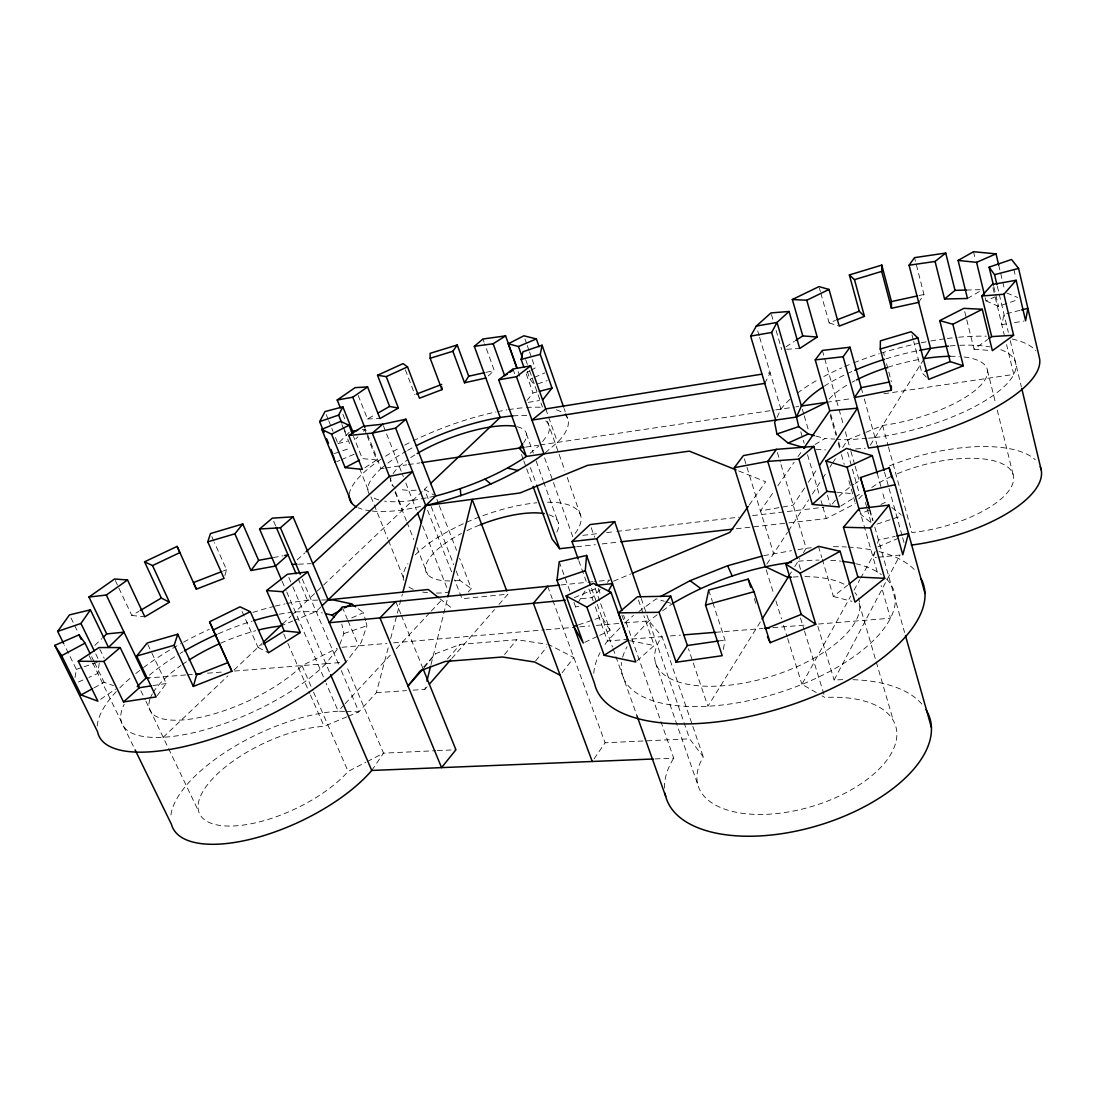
<?xml version="1.0" encoding="UTF-8"?>
<svg xmlns="http://www.w3.org/2000/svg" width="1096" height="1096" viewBox="0 0 1096 1096"><rect width="100%" height="100%" fill="white"/><g stroke="black" fill="none" stroke-linecap="round" stroke-linejoin="round"><path stroke-width="0.75" stroke-dasharray="5 3.75" d="M99.257 663.025L97.832 673.478L88.872 677.424M75.021 677.506L76.378 669.368L64.404 645.065M723.333 649.435L725.031 640.037L712.893 602.992M413.137 690.151L424.851 689.357L426.084 684.397M431.016 664.573L447.483 598.485M348.295 716.25L358.885 711.825L376.353 692.686L388.916 645.078M390.656 638.516L402.355 594.196M224.886 575.51L226.53 569.742L214.474 542.602M875.115 551.315L873.197 557.741L876.485 557.412M877.526 543.274L878.485 540.054L895.158 536.369M366.078 622.473L366.927 625.748L361.118 642.557L345.966 662.066M339.842 644.448L343.87 633.557L341.76 624.117M777.037 417.329L780.927 409.109A137.027 45.909 -15.3 0 1 792.161 397.382M764.775 383.381L770.159 372.818L765.131 373.626M842.783 679.657A137.754 70.541 -16.7 0 0 834.125 680.027L900.131 554.877M816.301 692.549L801.93 684.301L850.688 596.169M853.99 590.182L859.785 579.729M860.607 578.236L874.649 552.836M573.92 602.307L575.606 606.992L577.25 604.211M578.058 602.814L586.237 588.881M788.969 575.934L791.449 571.948M794.764 566.618L799.875 558.398M760.336 621.939L707.879 706.262L688.466 648.722M803.478 552.617L806.177 548.274L780.749 463.704M870.334 445.154L924.188 358.611M766.899 564.015L787.49 532.355M788.421 530.944L808.711 499.749M812.396 494.063L821.616 479.884M822.548 478.473L826.233 472.801M829.919 467.129L831.768 464.293M832.686 462.868L836.385 457.196M842.66 447.538L847.66 439.839L864.374 432.961M804.546 488.035L793.216 505.146L760.46 510.9L773.927 491.419M808.327 482.336L817.78 468.074M918.654 302.373L923.969 294.481L914.53 257.642M371.75 770.461L383.531 753.144L435.729 750.705M594.087 758.816L605.102 742.787L689.631 738.827L703.303 756.952A103.188 52.786 -16.7 0 0 764.09 814.41A103.188 52.786 -16.7 0 0 892.144 751.801A103.188 52.786 -16.7 0 0 824.918 697.494L822.041 695.85M777.776 485.857L794.134 462.197M797.998 456.635L802.806 449.675M749.226 505.023L765.679 481.747L737.608 470.513M542.616 441.524L547.74 434.646M157.18 695.604L166.236 683.52L150.673 650.531M562.125 672.752L573.811 657.518L548.712 644.53M234.53 671.04L325.868 663.683L337.705 648.805M535.739 660.806L546.726 647.037M527.039 400.424L533.012 392.998L537.752 391.765M424.166 667.67L435.55 653.696L460.252 644.421L516.86 639.694L547.041 644.284M504.557 654.518L516.86 639.694M424.851 689.357L427.098 686.781M451.799 658.477L494.474 609.609M498.968 604.458L507.955 594.169L462.033 598.731L454.648 579.784M447.456 659.011L460.252 644.421M423.673 667.026L435.55 653.696M468.211 591.95L471.294 588.566L459.608 558.261M344.021 704.933L338.198 711.194A117.806 48.567 -25.2 0 0 228.721 750.02A117.806 48.567 -25.2 0 0 170.743 816.958M345.172 703.687L391.697 653.654M396.341 648.654L430.07 612.39M431.235 611.143L442.866 598.635M620.103 627.775L607.485 641.009A171.812 75.994 -17.2 0 0 603.444 646.846M621.898 615.02L624.679 622.953L633.543 615.39M355.707 439.003L357.858 436.797M363.242 431.29L365.393 429.084L381.079 468.65L384.244 468.184M335.499 437.51L337.965 443.606L349.857 431.632M600.224 589.456L592.018 597.663L578.606 598.95M607.28 582.414L609.623 580.058L594.553 581.579M94.845 645.38L101.955 638.502M320.923 606.855L316.1 611.513L294.317 620.405M291.865 615.157L422.124 491.529M163.181 737.293L227.941 675.835M234.065 670.012L262.067 643.448M282.631 623.925L290.714 616.253M428.139 498.707L424.481 489.296L429.331 484.692M297.18 559.864L304.757 553M488.254 375.887L494.269 370.517L484.61 343.747M636.995 660.902L654.189 645.544L643.859 615.692M545.205 452.799L557.535 442.373A116.245 34.99 -20.4 0 0 564.741 414.411M530.094 453.292L538.794 446.017M822.288 559.248L833.357 596.471L847.578 585.209M657.175 614.801L648.928 620.87L631.954 639.05L662.025 636.625A106.476 46.977 -17.2 0 0 746.924 682.479A106.476 46.977 -17.2 0 0 858.195 597.937M662.683 610.76L672.3 603.691M638.9 611.486L656.299 598.827L664.299 601.252M966.754 319.799L974.056 349.24L987.592 339.527M100.613 699.33L115.518 689.11M364.982 467.691L376.709 459.964L366.982 435.441M785.914 346.843L794.34 341.377M242.106 611.5L258.094 647.462L262.218 644.845M840.755 506.092L853.743 497.899M855.181 496.995L859.511 494.255L846.975 450.086M815.027 444.51L824.932 438.537L834.673 439.099M118.889 588.127L131.821 615.486L138.85 611.335M967.467 298.482L981.317 290.413M358.214 395.464L367.503 418.987L374.873 414.795M94.037 687.85L104.12 682.315L113.532 685.603M526.765 372.462L529.574 370.996M530.971 370.256L535.177 368.05L529.519 351.926M346.788 716.88L324.115 726.347A88.269 36.36 -25.2 0 0 211.186 780.297A88.269 36.36 -25.2 0 0 235.462 825.863A88.269 36.36 -25.2 0 0 348.117 771.42L365.831 762.282M367.297 761.528L383.531 753.144L346.72 666.464M788.928 522.819L826.288 518.6L855.414 503.598M149.919 699.275A90.612 32.031 -24.2 0 0 201.965 716.99A90.612 32.031 -24.2 0 0 302.017 665.615L337.157 648.311M584.743 642.311L598.197 636.036M599.704 635.351L610.171 630.474L600.129 602.211M869.197 509.914L860.401 514.01L871.457 523.162M880.937 504.448L885.335 502.393L882.184 491.118M351.734 617.925L363.516 612.637L365.639 620.829M985.153 297.701L985.934 300.907L994.812 296.975M78.405 682.027L87.379 678.082M336.719 461.676L339.842 460.347M341.404 459.676L353.885 454.361L355.145 457.498M527.258 371.448L530.012 379.243L532.985 377.983M534.464 377.339L544.822 372.928M877.965 546.863L901.104 537.109M574.373 597.635L597.882 587.771M613.555 581.195L630.789 573.962M865.881 432.345L882.595 425.467A84.995 28.428 -15.3 0 0 977.153 388.696A84.995 28.428 -15.3 0 0 960.74 356.652M280.316 626.117L292.769 621.035M223.379 570.961L226.53 569.742M820.836 293.207L829.138 322.895L835.481 320.443M334.417 453.566L350.131 448.182M537.794 383.874L547.301 380.613M985.934 300.907L998.497 306.277L1017.554 299.783M76.378 669.368L82.529 667.286M84.077 666.752L97.914 662.053M343.87 633.557L366.927 625.748M578.441 624.871L601.786 616.993L610.171 630.474M877.06 524.135L902.268 515.627M763.707 555.645L791.545 550.685M337.965 443.606L347.638 441.099M1019.924 310.346L1004.032 314.36L1001.813 324.69L1008.156 323.649M486.281 372.298L494.269 370.517M575.606 606.992L578.811 606.294M919.078 295.55L923.969 294.481M412.671 500.502L435.591 496.05M372.188 511.065A116.245 34.99 -20.4 0 0 402.684 509.983L425.769 505.544M273.329 557.604L283.138 555.782M798.052 549.617L806.177 548.274A171.812 75.994 -17.2 0 1 811.355 547.781M1014.512 322.608L1024.02 321.046M362.297 429.591L365.393 429.084M528.245 402.369L539.424 400.533M152.837 685.617L166.236 683.52M385.819 467.937L406.685 464.841M408.342 464.594L420.015 462.855M525.601 447.127L538.437 445.223M540.04 444.976L774.16 410.11M775.845 409.863L794.545 407.082M795.915 406.876L798.669 406.465M826.507 402.328L851.839 398.547M883.924 393.765L1013.759 374.435L1006.594 344.582M718.483 640.996L725.031 640.037M582.853 535.355L598.142 533.574M606.622 532.588L615.116 531.601M616.815 531.396L739.033 517.161M752.61 515.572L823.918 507.27M576.633 546.794L595.32 544.685M602.101 543.917L619.089 541.999M736.279 528.765L787.229 523.011M561.07 584.949L586.182 582.414M587.853 582.25L592.881 581.743M878.129 557.248L899.501 555.124M342.007 647.27L386.902 643.407M393.56 642.831L544.383 629.858M546.082 629.721L573.071 627.392M579.729 626.83L589.716 625.967M596.375 625.391L619.692 623.391M624.679 622.953L648.928 620.87L662.025 636.625L692.302 724.867M866.963 438.304L847.66 439.839L836.303 439.195M868.566 438.167L875.005 437.66M185.662 674.972L149.193 677.903M187.348 674.835L194.088 674.3M207.569 673.204L222.735 671.985M325.868 663.683L342.623 662.34M628.693 639.311L607.485 641.009L593.731 602.485M670.41 635.954L680.465 635.132M715.674 632.296L762.679 628.515M772.831 627.693L806.67 624.98M818.52 624.021L890.432 618.24L881.115 585.538M855.592 448.99L865.319 448.25M376.353 692.686L406.452 690.617M786.613 349.281L799.71 348.473M437.4 750.623L455.922 749.76M298.496 564.18L311.237 563.659M655.066 758.925L673.739 758.158L623.624 615.308M367.503 418.987L379.97 418.549M966.412 290.056L981.071 289.645M286.645 603.567A146.124 51.745 -24.3 0 1 307.469 600.348L320.196 600.06M321.786 600.019L328.142 599.868M295.331 611.869L316.1 611.513L322.402 612.938M344.569 711.386L338.198 711.194L326.142 683.26M346.158 711.441L358.885 711.825L340.842 669.505M816.013 449.292L825.685 449.922M974.056 349.24L989.03 350.405M836.7 492.241L851.359 493.543M376.709 459.964L362.338 458.608L353.446 436.372M131.821 615.486L144.823 616.801M629.542 640.639L654.189 645.544M833.357 596.471L851.921 601.348M815.876 436.044L824.932 438.537M665.902 601.745L670.711 603.197M829.138 322.895L837.782 325.649M1006.745 293.016L1017.622 297.441M258.094 647.462L268.52 652.791M424.481 489.296L434.208 495.2M456.169 570.961L459.827 580.387L471.294 588.566M358.241 608.746L363.516 612.637M891.843 507.489L900.967 514.613M439.866 598.704L451.497 607.938M926.394 377.147L921.859 372.695L913.722 341.555M530.012 379.243L534.615 384.956L529.053 369.16M70.939 617.87L78.227 632.83M89.132 655.655L92.037 661.6M92.763 663.08L135.192 750.048M95.749 653.915L97.969 658.477M91.639 656.71L93.831 661.231M94.571 662.738L104.12 682.315M99.75 649.092L104.189 658.244M140.863 690.713L145.193 699.728M145.905 701.235L198.787 811.725M147.837 644.53L149.96 649.024M115.299 580.524L118.176 586.607M211.802 536.574L213.802 541.095M283.741 633.954L287.166 641.777M287.851 643.338L309.743 693.453M310.428 695.028L324.115 726.347M302.017 665.615L312.867 690.507M313.538 692.069L348.117 771.42M282.138 581.318L286.097 590.484M286.755 592.004L325.471 681.698M288.796 577.373L292.166 585.223M292.838 586.785L329.923 673.108M273.644 521.203L275.603 525.792M298.126 578.483L307.469 600.348M302.222 578.948L340.171 667.944M342.253 606.979L347.473 619.418M348.117 620.966L358.556 645.845M395.793 601.581L400.752 613.787M401.369 615.322L423.138 668.944M326.252 414.63L328.101 419.206M328.718 420.727L331.184 426.824M331.8 428.358L333.033 431.399M342.897 414.22L345.418 420.549M343.623 427.495L346.733 435.235M341.911 424.549L343.802 429.262M344.432 430.824L350.734 446.51M359.57 468.513L368.407 490.529M370.928 496.817L387.861 538.985M388.491 540.547L404.164 579.592M364.557 429.303L366.379 433.906M389.395 476.363L393.012 485.542M395.437 491.652L402.684 509.983M395.026 491.994L406.328 520.6M406.959 522.189L413.863 539.657M417.001 547.603L427.687 574.619M383.395 425.782L403.328 476.65M405.821 483.007L416.398 509.996M422.604 525.847L448.675 592.374A94.201 33.195 -20.6 0 1 435.359 593.073M427.604 510.284L451.579 571.879M431.194 506.571L453.73 564.673M436.825 499.242L438.674 504.023M439.291 505.626L456.525 550.288M405.383 369.845L414.877 394.697M547.671 586.292L552.233 598.731M552.809 600.279L605.102 742.787M521.49 454.456L523.217 459.238M523.792 460.841L526.107 467.211M526.683 468.814L532.437 484.747M559.234 561.714L569.961 591.374M530.382 467.554L536.122 483.473M482.898 339.02L484.035 342.171M526.409 433.893L533.286 453.059M536.15 461.032L543.027 480.199M543.602 481.802L558.494 523.326M591.539 588.251L596.662 602.622M597.224 604.225L612.5 647.092M613.061 648.668L615.322 655.011M615.884 656.6L637.023 715.894M512.955 368.996L515.147 375.161M544.616 457.827L572.674 536.547A94.201 33.195 -20.6 0 0 545.287 502.256M578.784 560.645L586.168 581.318M588.908 588.99L593.155 600.882M598.293 588.429L601.088 596.279M518.107 371.517L519.751 376.147M595.101 588.072L599.567 600.635M525.71 359.694L528.491 367.585M535.177 386.532L542.438 407.123M547.466 421.371L564.947 470.938M567.207 477.349L580.757 515.764M526.231 373.832L533.012 392.998M524.984 339.034L526.683 343.87M527.258 345.487L528.957 350.323M591.237 527.71L594.58 537.232M545.753 408.918L557.535 442.373M655.49 662.806L698.111 785.654M564.125 408.575L565.221 411.754M565.769 413.329L567.975 419.686M641.201 598.457L689.631 738.827M638.434 599.978L643.325 614.116M692.85 726.47L703.303 756.952M708.674 590.1L712.359 601.375M754.322 598.594L756.377 605.074M766.241 569.879L773.886 594.402M775.927 600.937L781.53 618.925M783.572 625.46L787.147 636.899M787.654 638.53L801.93 684.301M744.376 458.868L773.653 553.631M800.491 618.007L803.985 629.364M804.478 630.981L824.918 697.494M800.546 569.413L798.08 561.289A142.151 62.787 -17.2 0 1 818.972 560.097M817.835 626.35L834.125 680.027M777.393 452.538L780.27 462.101M818.438 546.301L821.808 557.631M757.72 330.924L759.158 335.76M759.638 337.363L780.927 409.109M800.806 431.797L804.163 443.264M807.533 454.73L819.068 494.036M821 500.584L822.438 505.489M822.918 507.133L826.288 518.6M859.154 603.321L875.773 660.34M876.252 661.97L893.363 720.62M802.354 409.288L803.779 414.151M804.245 415.768L808.971 431.961M827.398 495.132L830.234 504.859M771.447 314.511L773.31 320.895M776.105 330.458L781.695 349.583M859.182 508.571L878.321 575.729M830.686 414L836.782 435.345M838.646 441.907L840.988 450.114M830.234 415.384L835.837 434.989M838.166 443.154L840.961 452.963M841.427 454.593L844.221 464.389M848.893 480.733L854.948 501.968M869.813 509.38L873.005 520.682M874.827 527.135L904.57 632.461M869.745 510.421L872.526 520.271M822.356 350.419L843.523 425.207M845.359 431.714L850.469 449.716M850.934 451.374L854.661 464.54M855.127 466.184L858.853 479.363M865.374 502.406L866.772 507.352M867.237 508.996L872.361 527.108M819.452 288.262L820.37 291.563M877.252 473.376L881.746 489.501M861.182 387.655L862.525 392.491M864.306 398.944L876.814 444.209M884.513 472.075L888.596 486.83M889.048 488.46L902.186 535.999M902.638 537.643L904.912 545.835M882.595 425.467L888.007 445.236M888.459 446.88L911.913 532.546A82.912 32.387 -14.5 0 0 1013.142 474.595A82.912 32.387 -14.5 0 0 894.774 474.842M883.472 352.254L884.349 355.515M886.541 363.666L891.377 381.614M912.009 334.992L913.297 339.911M964.727 311.62L966.357 318.169M987.496 370.407L995.634 403.465M997.25 410.082L1013.512 476.198M973.522 251.724L975.509 259.958M993.812 286.714L998.497 306.277M992.949 287.7L994.867 295.742M995.264 297.359L1004.196 334.636M997.319 286.248L998.894 292.865M999.292 294.509L1008.334 332.376M1010.293 340.568L1021.335 386.778M998.703 265.081L1004.429 289.166M1013.841 269.287L1015.759 277.452M370.544 510.873A116.245 34.99 -20.4 0 1 358.296 507.791M349.24 494.433A116.245 34.99 -20.4 0 1 382.888 457.936M385.545 456.224A116.245 34.99 -20.4 0 1 400.054 447.648M404.684 445.154A116.245 34.99 -20.4 0 1 411.726 441.551M413.178 440.839A116.245 34.99 -20.4 0 1 495.954 411.986M497.543 411.658A116.245 34.99 -20.4 0 1 506.886 409.904M508.393 409.644A116.245 34.99 -20.4 0 1 524.916 407.616M526.464 407.507A116.245 34.99 -20.4 0 1 543.191 407.424M556.371 409.808A116.245 34.99 -20.4 0 1 561.947 412.302M517.285 426.741A72.144 21.687 -20.4 0 1 523.669 442.798M416.055 490.172A72.144 21.687 -20.4 0 1 399.136 489.076M395.944 487.953A72.144 21.687 -20.4 0 1 390.998 477.774M393.108 473.568A72.144 21.687 -20.4 0 1 407.698 459.704M410.671 457.649A72.144 21.687 -20.4 0 1 415.809 454.374M381.107 468.65A96.243 28.907 -20.4 0 1 406.191 451.168M407.644 450.36A96.243 28.907 -20.4 0 1 413.535 447.141M545.781 420.946A96.243 28.921 -20.4 0 1 547.753 434.646M412.63 500.447A96.243 28.921 -20.4 0 1 384.586 501.119M378.86 499.927A96.243 28.921 -20.4 0 1 371.27 496.159M369.297 493.94A96.243 28.921 -20.4 0 1 381.079 468.609M512.996 415.905A96.243 28.921 -20.4 0 1 527.806 415.658M875.046 437.592A113.422 37.908 -15.3 0 0 1013.745 374.435A113.422 38.018 -15.4 0 0 999.264 349.186M797.381 393.163A137.027 45.909 -15.3 0 1 818.342 379.517M823.85 376.517A137.027 45.909 -15.3 0 1 841.714 367.872M844.673 366.571A137.027 45.909 -15.3 0 1 852.318 363.393M853.88 362.762A137.027 45.909 -15.3 0 1 879.293 353.707M880.883 353.2A137.027 45.909 -15.3 0 1 919.585 343.13M921.215 342.801A137.027 45.909 -15.3 0 1 929.298 341.253M930.901 340.966A137.027 45.909 -15.3 0 1 945.615 338.678M947.273 338.459A137.027 45.909 -15.3 0 1 957.068 337.363M958.671 337.212A137.027 45.909 -15.3 0 1 986.441 336.198M1012.252 339.048A137.027 45.909 -15.3 0 1 1035.871 350.816M829.124 399.054A84.995 28.428 -15.3 0 1 847.92 384.573M852.085 382.216A84.995 28.428 -15.3 0 1 855.017 380.668M887.924 367.256A84.995 28.428 -15.3 0 1 921.092 359.118M950.163 356.296A84.995 28.428 -15.3 0 1 959.329 356.543M824.302 386.162A113.422 38.018 -15.4 0 1 851.825 371.558M886.048 358.803A113.422 38.018 -15.4 0 1 917.859 350.665M950.109 345.925A113.422 38.018 -15.4 0 1 956.301 345.473M959.754 345.309A113.422 38.018 -15.4 0 1 989.839 346.857M325.882 663.683A120.93 42.785 -24.2 0 1 187.32 734.032A120.93 42.785 -24.2 0 1 124.204 704.303M149.44 675.136A120.93 42.785 -24.2 0 1 178.675 654.312M180.114 653.435A120.93 42.785 -24.2 0 1 183.018 651.709M218.378 633.721A120.93 42.785 -24.2 0 1 252.162 621.117M279.302 614.24A120.93 42.785 -24.2 0 1 292.248 612.212M150.385 697.988A90.612 32.031 -24.2 0 1 152.317 693.946M153.125 692.562A90.612 32.031 -24.2 0 1 180.922 665.491M182.306 664.519A90.612 32.031 -24.2 0 1 187.635 660.943M220.693 643.174A90.612 32.031 -24.2 0 1 255.711 630.721M97.243 725.977A146.124 51.745 -24.3 0 1 118.601 689.11M119.779 687.904A146.124 51.745 -24.3 0 1 130.958 677.561M135.794 673.547A146.124 51.745 -24.3 0 1 142.22 668.533M143.549 667.533A146.124 51.745 -24.3 0 1 180.621 643.763M183.58 642.133A146.124 51.745 -24.3 0 1 209.213 629.351M252.875 612.431A146.124 51.745 -24.3 0 1 273.603 606.513M275.151 606.129A146.124 51.745 -24.3 0 1 284.974 603.91M886.486 578.962A142.151 62.787 -17.2 0 1 778.324 692.878A142.151 62.787 -17.2 0 1 621.542 662.464M622.651 657.23A142.151 62.787 -17.2 0 1 627.035 646.736M830.672 560.33A142.151 62.787 -17.2 0 1 841.207 561.193M855.729 563.7A142.151 62.787 -17.2 0 1 881.348 574.564M793.189 577.03A106.476 46.977 -17.2 0 1 798.299 576.756M804.957 576.633A106.476 46.977 -17.2 0 1 846.989 585.826M854.935 592.58A106.476 46.977 -17.2 0 1 856.771 595.183M593.785 673.3A171.812 75.994 -17.2 0 1 600.046 652.709M833.398 546.712A171.812 75.994 -17.2 0 1 846.537 546.986M848.249 547.082A171.812 75.994 -17.2 0 1 874.074 550.411M878.937 551.535A171.812 75.994 -17.2 0 1 916.626 572.112M549 514.778A70.61 24.866 -20.6 0 1 556.234 533.218M459.827 580.387A70.61 24.866 -20.6 0 1 451.456 580.935M449.894 580.949A70.61 24.866 -20.6 0 1 461.402 533.437M466.992 530.601A70.61 24.866 -20.6 0 1 480.158 524.833M832.385 503.982A110.641 43.237 -14.5 0 1 837.714 497.653M838.974 496.392A110.641 43.237 -14.5 0 1 853.921 484.35M855.318 483.418A110.641 43.237 -14.5 0 1 858.168 481.596M889.555 465.869A110.641 43.237 -14.5 0 1 1035.295 459.786M858.853 498.844A82.912 32.387 -14.5 0 1 863.484 494.077M871.772 487.487A82.912 32.387 -14.5 0 1 891.856 476.157M664.505 788.161A137.754 70.541 -16.7 0 1 673.739 758.158M853.003 679.698A137.754 70.541 -16.7 0 1 922.311 704.564M427.577 592.703A94.201 33.195 -20.6 0 1 420.7 591.689M413.302 589.401A94.201 33.195 -20.6 0 1 406.945 585.264M403.876 580.428A94.201 33.195 -20.6 0 1 407.959 563.618M415.274 554.877A94.201 33.195 -20.6 0 1 463.677 523.573M466.677 522.217A94.201 33.195 -20.6 0 1 536.766 502.79"/><path stroke-width="1.5" d="M889.692 381.942L861.182 387.655L854.51 397.547L891.363 390.245L891.363 385.929M918.654 302.373L891.432 308.277L891.432 301.592L881.801 265.095L849.373 274.932L859.25 311.25L864.443 316.347L839.221 326.115L829.042 289.44L818.986 286.618L792.34 299.509L802.779 335.91L817.205 337.034L806.779 300.249L792.34 299.509M891.363 390.245L880.252 349.035L880.403 340.842L911.146 331.718L917.873 337.897L928.668 379.367L963.288 365.79L952.862 324.279L939.765 320.594L950.177 361.598L963.288 365.79M891.432 308.277L881.677 271.411L881.801 265.095M590.402 585.059L585.278 570.687L586.593 555.425L559.234 561.714L556.974 580.277L594.484 683.301A171.812 75.994 -17.2 0 0 785.284 706.852A171.812 75.994 -17.2 0 0 921.12 578.784M764.775 383.381L531.957 420.111L545.753 408.918L542.63 400.013L552 388.066L540.246 354.378L542.095 345.226L522.929 351.802L521.134 359.447L523.97 367.434M676.109 662.244L687.384 645.517L670.711 596.114L659.052 612.308L676.109 662.244L722.209 655.696L705.523 605.102L708.674 590.1L748.143 579.14L754.021 591.703L770.173 642.681L815.767 624.295L800.244 573.194L785.791 564.111L818.438 546.301L840.125 551.288L855.017 602.17L884.691 578.318L870.402 527.93L888.993 505.133L902.789 554.795L908.516 533.423L896.829 535.999M426.906 681.096L430.605 666.217M447.894 596.827L472.171 499.351L506.763 591.004M402.794 592.552L425.769 505.544L395.629 428.125L405.945 419.206L435.591 496.05L322.128 605.691M300.29 632.543L284.248 630.912L266.629 590.525L282.645 591.744L300.29 632.543L268.52 652.791L250.313 611.678L240.01 606.814L209.583 621.788L231.873 671.286L193.334 686.439L196.609 674.903L177.758 634.2L147.138 643.023L136.699 656.025L156.166 696.946L123.506 701.947L103.873 661.45L78.282 661.258L97.9 701.18L81.09 694.96L61.65 655.668L54.8 645.38L78.994 634.858L85.022 643.16L90.173 653.696M193.334 686.439L174.168 645.27L177.758 634.2M63.65 643.544L57.663 631.392L69.473 614.883L90.393 609.856L108.504 647.421L124.04 632.187L106.709 633.913L88.968 597.032L114.573 579.003L127.533 579.976L144.823 616.801L169.442 602.184L161.345 598.046L144.562 561.81L177.127 546.397L196.362 589.155L224.064 578.4L207.774 541.835L210.459 533.56L242.778 523.957L258.615 560.33L250.957 570.537L234.873 533.807L242.778 523.957M814.355 435.633L808.314 433.975L798.724 426.604L796.477 417.055L801.409 406.054A113.422 37.963 -15.3 0 1 822.918 387.066M324.046 432.454L319.648 421.618L338.637 415.096L342.856 406.835L353.255 432.879M319.648 421.618L325.019 411.575L342.856 406.835M435.591 496.05C467.636 487.597 498.831 475.048 526.368 456.416L796.477 417.055L771.639 332.458L777.023 322.43L789.052 311.47L799.71 348.473L817.205 337.034M608.444 590.881L612.513 583.647L596.087 585.278M804.902 447.908L788.134 443.072L776.941 434.002L774.639 422.398L775.735 420.083L750.637 336.102L756.295 326.087L770.981 312.922L789.052 311.47M788.969 575.934L762.117 619.103M468.704 376.216L457.238 344.98L452.881 351.268L464.512 382.778L468.704 376.216L484.679 372.654M819.671 465.211L857.469 408.164L829.754 410.726L803.765 448.291M57.663 631.392L80.953 623.46L90.393 609.856M748.267 506.379L729.868 532.382L632.365 573.304M813.807 446.415L798.929 459.087L812.342 504.393L826.918 491.378L813.807 446.415L776.434 449.346L767.762 461.389L734.334 467.65L765.213 566.605L788.038 577.441A106.476 46.977 -17.2 0 1 791.476 577.154M829.754 410.726L815.246 359.885L843.139 356.748L850.003 347.226L861.182 387.655M950.163 356.296A84.995 28.428 -15.3 0 0 924.188 358.611L930.531 348.418L909.077 265.218L914.53 257.642L945.725 253.066L955.013 290.372L944.533 299.002L935.08 261.464L945.725 253.066M734.334 467.65L743.376 455.607L776.434 449.346M815.246 359.885L822.356 350.419L850.003 347.226M848.866 584.195L857.908 577.03L843.468 527.258L859.182 508.571L888.993 505.133M547.671 586.292L533.382 603.266L592.237 761.473M429.344 684.205L450.675 659.765M988.948 338.554L991.661 336.609L981.797 296.002L1003.854 294.235L1016.129 280.275L1025.609 320.786L1027.87 308.346L1021.513 309.949M981.797 296.002L992.168 284.494L1016.129 280.275M395.793 601.581L379.97 617.897L441.551 767.611L455.922 749.76L423.138 668.944L407.972 685.973L420.426 670.67L445.319 661.45L502.502 656.997L534.738 662.053L560.179 675.287M103.147 637.351L106.709 633.913M578.222 559.056L571.975 541.547L596.745 538.711L614.678 521.6L640.639 596.854M263.273 642.297L282.631 623.925M430.536 483.555L500.173 417.453L474.321 346.322L482.898 339.02L505.599 335.869L516.901 367.708M571.975 541.547L590.128 524.546L614.678 521.6M312.826 563.591L412.589 471.691L389.395 476.363L306.017 551.85M123.506 701.947L139.425 687.713L151.152 685.877M281.48 579.784L259.56 529.012L280.398 527.779L293.07 516.819L328.142 599.868L332.485 599.772L351.652 603.882L355.597 606.8M259.56 529.012L272.342 518.148L293.07 516.819M405.945 419.206L382.778 424.193L372.298 433.112L348.775 435.496L362.379 469.403L345.13 467.622L331.581 434.167L321.758 429.372L340.651 421.412L349.008 425.262L352.186 433.194M103.873 661.45L120.19 647.572L139.425 687.713M604.17 655.271L627.898 640.311L611.034 592.374L593.429 583.36L566.125 595.868L586.881 607.143L604.17 655.271L635.762 661.998L618.5 612.897L637.338 596.827L670.711 596.114M282.645 591.744L307.702 571.907L345.966 662.066A146.124 51.745 -24.3 0 1 199.404 742.718A146.124 51.745 -24.3 0 1 97.585 731.758L54.8 645.38M266.629 590.525L287.453 574.236L307.702 571.907M522.737 444.086A72.144 21.687 -20.4 0 1 519.189 448.086L526.368 456.416L498.721 379.791L516.49 376.723L530.615 365.872L542.63 400.013M498.721 379.791L512.955 368.996L530.615 365.872M1003.854 294.235L1013.608 335.253L992.36 350.665L982.276 309.291L963.918 308.346L939.765 320.594M88.968 597.032L106.339 595.032L127.533 579.976M340.363 407.89L337.198 399.985L352.775 397.232L367.585 386.943L379.97 418.549L398.382 408.055L386.23 376.627L377.531 375.27L389.628 406.438L398.382 408.055M337.198 399.985L355.118 387.628L367.585 386.943M78.282 661.258L99.01 647.558L120.19 647.572M507.38 373.969L504.667 375.764L493.173 343.76L505.599 335.869M510.106 372.188L512.832 370.393M795.751 340.459L802.779 335.91M348.775 435.496L363.338 426.248L382.778 424.193M263.602 643.982L284.248 630.912M736.06 469.883L689.274 451.141L587.607 465.348L520.079 492.953L425.769 505.544C467.677 495.474 508.887 479.226 543.972 453.84L516.49 376.723M586.881 607.143L611.034 592.374M812.342 504.393L839.303 506.996L825.987 460.991L846.509 448.456L872.32 455.635L877.252 473.376M140.261 610.513L161.345 598.046M377.832 413.124L389.628 406.438M325.553 613.664L331.855 615.089L341.747 609.486M344.582 607.883L351.652 603.882M944.533 299.002L967.467 298.482L958.096 260.451L973.522 251.724L996.031 253.847L998.703 265.081M81.09 694.96L92.598 688.644M800.244 573.194L840.125 551.288M672.3 603.691C708.715 582.017 749.431 567.618 791.504 562.344M660.628 596.512L690.069 580.688L727.607 565.741L762.063 556.11M61.65 655.668L85.022 643.16M345.13 467.622L359.474 460.101M331.581 434.167L349.008 425.262M517.011 368.434L508.243 343.788L523.861 335.801L536.382 338.938L539.095 346.733M952.862 324.279L982.276 309.291M231.873 671.286L213.145 630.049L250.313 611.678M796.477 417.055L826.507 402.328L801.409 406.054L777.023 322.43L756.295 326.087M806.779 300.249L829.042 289.44M144.562 561.81L152.536 565.577L179.799 552.631L177.127 546.397M386.23 376.627L407.52 366.872L419.453 398.232L441.935 389.642L441.839 387.039M825.987 460.991L847.057 467.211L872.32 455.635M377.531 375.27L403.013 363.625L407.52 366.872M788.134 443.072L808.314 433.975M958.096 260.451L976.577 262.341L996.031 253.847M508.243 343.788L518.449 346.5L536.382 338.938M765.638 628.775L801.231 614.431L815.767 624.295M925.01 371.462L950.177 361.598M196.609 674.903L228.091 662.546M221.803 571.564L193.513 582.538L196.362 589.155M837.056 319.827L859.25 311.25M416.453 394.094L441.729 384.436M993.414 285.083L989.113 267.15L1011.553 259.478L1018.581 268.438L1039.392 357.734A137.027 45.909 -15.3 0 1 868.566 448.004L843.139 356.748M776.941 434.002L798.724 426.604M556.974 580.277L585.278 570.687M869.279 508.777L860.456 477.568L889.13 467.869L895.117 484.665L924.997 593.429M576.893 625.391L573.783 626.433L583.25 643.01L566.125 595.868M457.238 344.98L430.098 353.337L430.18 358.255L441.935 389.642M430.18 358.255L452.881 351.268M849.373 274.932L854.496 279.644L881.677 271.411M207.774 541.835L234.873 533.807M880.252 349.035L917.873 337.897M136.699 656.025L174.168 645.27M705.523 605.102L754.021 591.703M521.134 359.447L540.246 354.378M539.342 391.354L552 388.066M989.113 267.15L994.552 274.671L1018.581 268.438M860.456 477.568L864.785 491.611L895.117 484.665M464.512 382.778L485.843 378.038M891.432 301.592L917.462 295.906M395.629 428.125L372.298 433.112L389.395 476.363M258.615 560.33L271.685 557.905M284.768 555.466L288.029 554.864L275.548 566.029L250.957 570.537M750.637 336.102L771.639 332.458M351.405 431.372L357.625 430.358M545.753 408.918L761.775 374.174M421.686 462.608L523.998 447.374M687.384 645.517L718.483 640.996M909.077 265.218L935.08 261.464M474.321 346.322L493.173 343.76M533.026 486.336L552.042 538.944L559.645 548.712L574.934 546.986M620.788 541.808L732.882 529.149M328.142 599.868L428.235 589.484L438.578 597.69M559.398 585.113L342.253 606.979L329.266 622.734L565.207 600.224M195.773 674.163L200.828 673.752M683.822 634.872L715.674 632.296M764.378 628.378L769.447 627.967M149.193 677.903L145.946 678.164L106.339 595.032M798.929 459.087L767.762 461.389L797.08 558.015M991.661 336.609L1013.608 335.253M292.125 564.44L296.906 564.235M135.192 750.048L171.469 824.398A117.806 48.567 -25.2 0 0 255.93 837.865A117.806 48.567 -25.2 0 0 371.75 770.461L653.367 758.994M955.013 290.372L966.412 290.056M618.5 612.897L659.052 612.308M843.468 527.258L870.402 527.93M857.908 577.03L884.691 578.318M826.918 491.378L835.07 492.104M507.571 468.129L518.353 470.54M690.069 580.688L700.577 588.401M331.855 615.089L334.253 616.952M484.994 479.199L490.871 484.076M78.994 634.858L81.159 639.324M80.953 623.46L94.27 650.86M152.536 565.577L169.442 602.184M767.46 636.776L770.173 642.681M727.607 565.741L732.114 575.825M330.595 674.67L371.75 770.461M209.583 621.788L213.145 630.049M276.261 527.327L296.126 573.797M280.398 527.779L300.236 574.304M326.553 438.633L328.444 443.277M330.965 449.456L332.841 454.1M321.758 429.372L351.802 503.256M338.637 415.096L341.747 422.851M352.775 397.232L364.804 427.563M417.631 513.175L421.357 522.669M536.697 485.062L559.645 548.712M637.023 715.894L665.724 796.436M586.593 555.425L597.183 585.291M518.449 346.5L522.299 357.406M596.745 538.711L621.953 610.554M542.095 345.226L563.563 406.986M748.143 579.14L750.719 587.25M785.791 564.111L801.231 614.431M847.057 467.211L859.483 510.777M864.785 491.611L869.361 507.763M905.502 635.735L931.422 727.525M333.307 455.744L335.157 462.334M877.266 445.853L884.061 470.431M889.13 467.869L891.856 477.746M854.496 279.644L864.443 316.347M976.577 262.341L984.372 294.481M994.552 274.671L996.922 284.59M1021.732 388.436L1041.2 469.937M460.347 488.761L460.8 495.762M417.179 453.552A72.144 21.687 -20.4 0 1 515.449 426.358M416.357 445.675A96.243 28.907 -20.4 0 1 500.119 417.508A96.243 28.921 -20.4 0 1 512.996 415.905M356.68 507.023A116.245 34.99 -20.4 0 1 349.144 496.063M856.524 379.901A84.995 28.428 -15.3 0 1 886.39 367.749M854.784 370.284A113.422 37.963 -15.3 0 1 884.499 359.324M919.489 350.391A113.422 37.963 -15.3 0 1 948.547 346.117M137.192 686.713A120.93 42.758 -24.3 0 1 146.028 678.164M184.484 650.887A120.93 42.758 -24.3 0 1 216.871 634.406M253.738 620.637A120.93 42.758 -24.3 0 1 277.603 614.568M842.906 561.412A142.151 62.787 -17.2 0 1 854.222 563.358M1040.255 466.8A110.641 43.237 -14.5 0 1 911.269 545.096M480.158 524.833A70.61 24.866 -20.6 0 1 544.274 513.627M189.019 660.052A90.612 32.031 -24.2 0 1 219.227 643.818M258.779 629.926A90.612 32.031 -24.2 0 1 280.316 626.117M926.052 709.728A137.754 70.541 -16.7 0 1 822.849 824.069A137.754 70.541 -16.7 0 1 665.012 793.189"/></g></svg>
